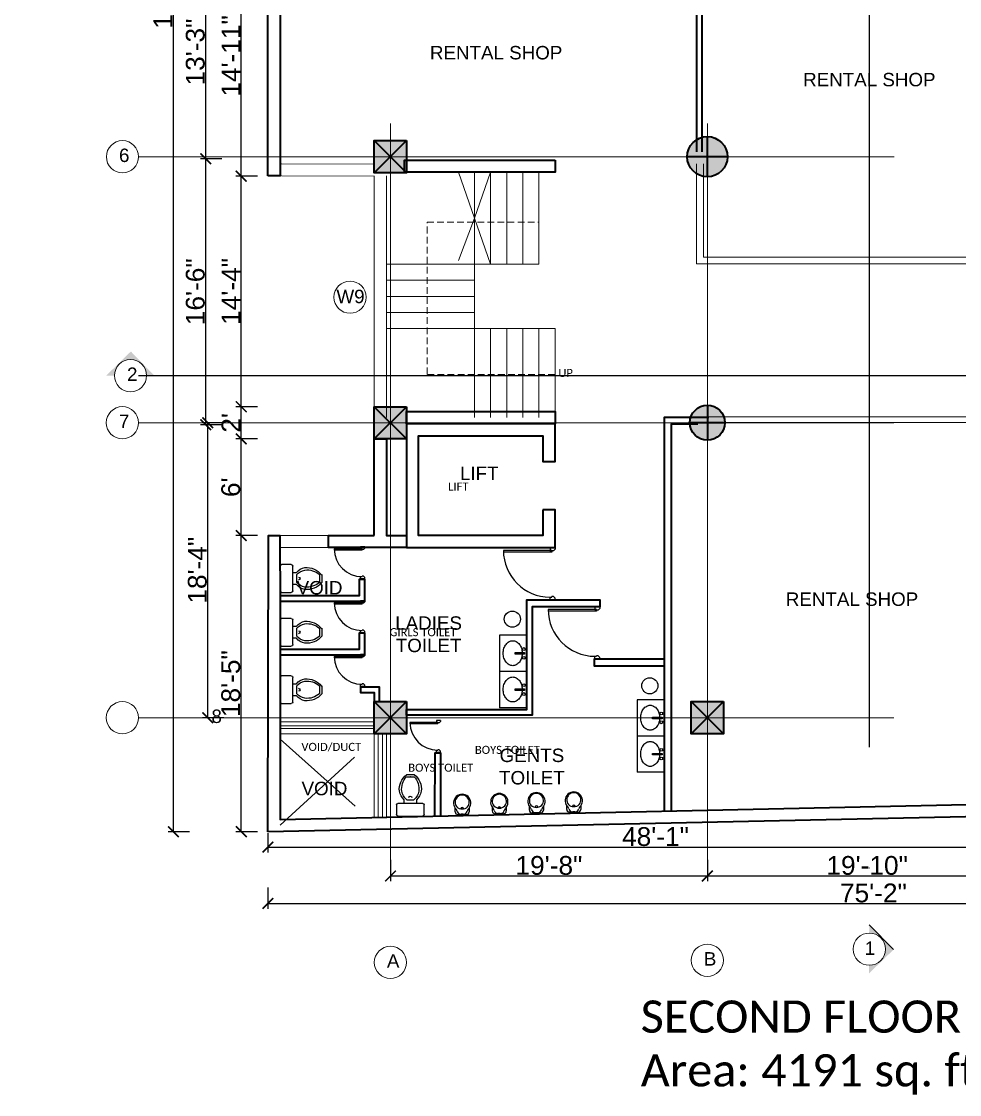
# Model space of a CAD drawing. Header units: inches. Extents: x 0 to 179512, y -43395 to -31716.
# Drawn here: x 167398 to 168096, y -38473 to -37674 of the extents above; entities that cross this region are included whole.
import ezdxf

# ---------------------------------------------------------------- set-up
doc = ezdxf.new("R2010")
doc.units = ezdxf.units.IN
doc.header["$LTSCALE"] = 10
doc.header["$MEASUREMENT"] = 0
for name, pattern in [('ACAD_ISO04W100', [30, 24, -3, 0, -3]), ('CENTER2', [1.125, 0.75, -0.125, 0.125, -0.125]), ('DASHED', [0.75, 0.5, -0.25])]:
    doc.linetypes.add(name, pattern=pattern)
doc.layers.get('Defpoints').update_dxf_attribs({"color": 215})
for name, color, linetype, lineweight in [('colum', 2, 'Continuous', 40), ('door', 4, 'Continuous', 25), ('Grid name', 4, 'Continuous', 0), ('hatch', 95, 'Continuous', 0), ('NEW LETTERING', 3, 'Continuous', 0), ('OL_AR_Center line', 253, 'CENTER2', 13), ('OL_AR_Hatch', 253, 'Continuous', 15), ('OL_AR_SYMBOL', 1, 'Continuous', 5), ('OL_AR_Text', 140, 'Continuous', 5), ('OL_AR_WALL', 255, 'Continuous', 40), ('section cut', 7, 'ACAD_ISO04W100', 25), ('wall2', 3, 'Continuous', 30), ('window', 6, 'Continuous', 9)]:
    doc.layers.add(name, color=color, linetype=linetype, lineweight=lineweight)
doc.layers.add('layout', color=165, linetype='Continuous')
doc.styles.add('1-16 Annotative Text', font='calibri.ttf', dxfattribs={"height": 0.0625})
doc.styles.add('1-8 Annotative Text', font='calibri.ttf', dxfattribs={"height": 0.125})
doc.styles.add('arial', font='arial.ttf')
doc.styles.get("Standard").update_dxf_attribs({"font": 'arial.ttf'})
doc.dimstyles.new('1-16 Annotative Dimension', dxfattribs={"dimtxt": 0.0625, "dimasz": 0.0625, "dimexe": 0.125, "dimexo": 0, "dimgap": 0.03125, "dimtad": 1, "dimdec": 0, "dimzin": 0, "dimdsep": 46, "dimlunit": 4, "dimtxsty": '1-16 Annotative Text', "dimblk": 'ARCHTICK', "dimcen": 0.09, "dimdle": 0.125, "dimadec": 0, "dimazin": 0, "dimtfac": 1, "dimtdec": 0, "dimtix": 1, "dimtofl": 0, "dimtmove": 2, "dimatfit": 3, "dimfxl": 0.125, "dimfxlon": 1, "dimtolj": 1, "dimtzin": 0, "dimarcsym": 1})
doc.dimstyles.new('Dim_OLA', dxfattribs={"dimscale": 2, "dimtxt": 7, "dimasz": 4, "dimexe": 2, "dimexo": 0.5, "dimgap": 0.3, "dimtad": 1, "dimdec": 0, "dimzin": 0, "dimdsep": 46, "dimlunit": 3, "dimtxsty": 'arial', "dimblk": 'ARCHTICK', "dimcen": 0.05, "dimadec": 0, "dimazin": 0, "dimtfac": 1, "dimtdec": 0, "dimtix": 1, "dimtmove": 2, "dimatfit": 3, "dimldrblk": 'DOT', "dimfxl": 6, "dimfxlon": 1, "dimtolj": 1, "dimtzin": 0, "dimarcsym": 0})

# ---------------------------------------------------------------- blocks, each defined once
blk = doc.blocks.new('A$C2AC94788')
for p, q in [((0, 0.505), (0, 0.665)), ((0.025, 0.69), (0.435, 0.69)), ((0.46, 0.665), (0.46, 0.505)), ((0.435, 0.48), (0.025, 0.48)), ((0.13, 0.48), (0.13, 0.42)), ((0.17, 0.42), (0.29, 0.42)), ((0.33, 0.42), (0.33, 0.48)), ((0.164, 0.039), (0.296, 0.039)), ((0.229, 0.039), (0.23, 0.039)), ((0.231, 0.039), (0.23, 0.039)), ((0.165, 0), (0.295, 0))]:
    blk.add_line(p, q)
for centre, radius, start, end in [((0.025, 0.665), 0.025, 90, 180), ((0.435, 0.665), 0.025, 0, 90), ((0.025, 0.505), 0.025, 180, 270), ((0.287, 0.236), 0.242, 130.4885, 169.445), ((0.327, 0.236), 0.242, 130.4885, 169.445), ((0.23, 0.385), 0.025, 180, 0), ((0.133, 0.236), 0.242, 10.555, 49.5115), ((0.173, 0.236), 0.242, 10.555, 49.5115), ((0.435, 0.505), 0.025, 270, 0), ((0.36, 0.253), 0.312, 175.0284, 232.3625), ((0.4, 0.245), 0.313, 173.5369, 221.0604), ((0.1, 0.245), 0.313, 308.5517, 6.4631), ((0.06, 0.245), 0.313, 318.9396, 6.4631)]:
    blk.add_arc(centre, radius, start, end)
blk = doc.blocks.new('A$C6EF51710')
at = {"linetype": 'ByBlock'}
for p, q in [((0, 0.081), (0, 0.234)), ((0.051, 0.284), (0.117, 0.284)), ((0.004, 0.139), (0.004, 0.175)), ((0.117, 0.03), (0.051, 0.03))]:
    blk.add_line(p, q, dxfattribs=at)
for centre, radius, start, end in [((0.051, 0.234), 0.0508, 90, 180), ((0.08, 0.175), 0.0762, 107.1046, 180), ((0.017, 0.382), 0.14, 287.1046, 315), ((0.241, 0.157), 0.14, 135, 225), ((0.211, 0.157), 0.158, 232.8984, 127.1016), ((0.225, 0.157), 0.129, 230.0084, 129.9916), ((0.051, 0.081), 0.0508, 180, 270), ((0.08, 0.139), 0.0762, 180, 252.8954), ((0.017, -0.067), 0.14, 45, 72.8954), ((0.102, 0.157), 0.0254, 275.2159, 84.7841)]:
    blk.add_arc(centre, radius, start, end, dxfattribs=at)
blk = doc.blocks.new('A$C03A44EBA')
at = {"color": 7, "rotation": 270}
blk.add_blockref('A$C6EF51710', (0, 0.368), dxfattribs=at)
blk = doc.blocks.new('EES')
for p, q in [((-0.3333, 0.0021), (-0.3333, -0.5056)), ((0.3411, 0.0021), (-0.3333, 0.0021)), ((0.3411, 0.0021), (0.3411, -0.5056)), ((-0.0106, -0.0398), (0.0181, -0.0398)), ((-0.0106, -0.2185), (-0.0106, -0.0398)), ((0.0181, -0.0398), (0.0181, -0.2185)), ((0.0181, -0.2185), (-0.0106, -0.2185)), ((-0.3333, -0.5056), (0.3411, -0.5056))]:
    blk.add_line(p, q)
blk.add_lwpolyline([(0.0179, -0.0859, -0.061621), (0.0918, -0.0995, -0.086289), (0.1646, -0.137, -0.105918), (0.2162, -0.1968, -0.125725), (0.2327, -0.2616, -0.125725), (0.2162, -0.3263, -0.105918), (0.1646, -0.3861, -0.086289), (0.0918, -0.4237, -0.076177), (0.0002, -0.4377, -0.076177), (-0.0913, -0.4237, -0.086289), (-0.1641, -0.3861, -0.105918), (-0.2157, -0.3263, -0.125725), (-0.2322, -0.2616, -0.125725), (-0.2157, -0.1968, -0.105918), (-0.1641, -0.137, -0.086289), (-0.0913, -0.0995, -0.067126), (-0.0108, -0.0856, -0.076177)], format="xyb")
blk.add_lwpolyline([(-0.0109, -0.0855), (-0.0108, -0.0855)])
for centre in [(-0.0778, -0.0535), (0.0853, -0.0535)]:
    blk.add_circle(centre, 0.0259)
blk = doc.blocks.new('60607032')
at = {"xscale": 10, "zscale": 10}
blk.add_blockref('EES', (-0.04, 0.01), dxfattribs=at)
blk = doc.blocks.new('LAV-2')
at = {"xscale": 0.1, "zscale": 0.1}
blk.add_blockref('60607032', (0, -0.012), dxfattribs=at)
blk = doc.blocks.new('A$C1D396C61')
blk.add_blockref('LAV-2', (0.337, 0.508))
blk = doc.blocks.new('_ArchTick')
at = {"color": 0, "linetype": 'ByBlock', "const_width": 0.15}
blk.add_lwpolyline([(-0.5, -0.5), (0.5, 0.5)], dxfattribs=at)
blk = doc.blocks.new('*D425')
at = {"layer": 'Defpoints', "color": 0, "transparency": 16777216}
for p in [(167536.6, -37972.67), (167672.65, -37972.67), (167672.55, -38192.36)]:
    blk.add_point(p, dxfattribs=at)
at = {"layer": 'OL_AR_Text', "color": 0, "lineweight": -2, "transparency": 16777216}
for p, q in [((167548.6, -37972.67), (167532.6, -37972.67)), ((167536.6, -38192.36), (167536.6, -37972.67)), ((167548.6, -38192.36), (167532.6, -38192.36))]:
    blk.add_line(p, q, dxfattribs=at)
at = {"layer": 'OL_AR_Text', "color": 0, "lineweight": -2, "transparency": 16777216, "xscale": 8, "yscale": 8, "zscale": 8}
for p, rotation in [((167536.6, -37972.67), 90), ((167536.6, -38192.36), 270)]:
    blk.add_blockref('_ArchTick', p, dxfattribs=dict(at, rotation=rotation))
at = {"layer": 'OL_AR_Text', "color": 0, "transparency": 16777216, "insert": (167528.85, -38082.51), "char_height": 14, "attachment_point": 5, "rotation": 90, "style": 'arial'}
blk.add_mtext('\\A1;18\'-4"', dxfattribs=at)
blk = doc.blocks.new('_Dot')
at = {"color": 0, "linetype": 'ByBlock', "lineweight": -2}
blk.add_line((-0.5, 0), (-1, 0), dxfattribs=at)
at = {"color": 0, "linetype": 'ByBlock', "const_width": 0.5}
blk.add_lwpolyline([(-0.25, 0, 1), (0.25, 0, 1)], format="xyb", close=True, dxfattribs=at)
blk = doc.blocks.new('*D426')
at = {"layer": 'Defpoints', "color": 0, "transparency": 16777216}
for p in [(167535.09, -37776.09), (167671.14, -37776.09), (167671.14, -37974.18)]:
    blk.add_point(p, dxfattribs=at)
at = {"layer": 'OL_AR_Text', "color": 0, "lineweight": -2, "transparency": 16777216}
for p, q in [((167547.09, -37776.09), (167531.09, -37776.09)), ((167535.09, -37974.18), (167535.09, -37776.09)), ((167547.09, -37974.18), (167531.09, -37974.18))]:
    blk.add_line(p, q, dxfattribs=at)
at = {"layer": 'OL_AR_Text', "color": 0, "lineweight": -2, "transparency": 16777216, "xscale": 8, "yscale": 8, "zscale": 8}
for p, rotation in [((167535.09, -37776.09), 90), ((167535.09, -37974.18), 270)]:
    blk.add_blockref('_ArchTick', p, dxfattribs=dict(at, rotation=rotation))
at = {"layer": 'OL_AR_Text', "color": 0, "transparency": 16777216, "insert": (167527.34, -37875.13), "char_height": 14, "attachment_point": 5, "rotation": 90, "style": 'arial'}
blk.add_mtext('\\A1;16\'-6"', dxfattribs=at)
blk = doc.blocks.new('*D427')
at = {"layer": 'Defpoints', "color": 0, "transparency": 16777216}
for p in [(167535.09, -37617.15), (167671.04, -37617.15), (167671.14, -37776.09)]:
    blk.add_point(p, dxfattribs=at)
at = {"layer": 'OL_AR_Text', "color": 0, "lineweight": -2, "transparency": 16777216}
for p, q in [((167547.09, -37617.15), (167531.09, -37617.15)), ((167535.09, -37776.09), (167535.09, -37617.15)), ((167547.09, -37776.09), (167531.09, -37776.09))]:
    blk.add_line(p, q, dxfattribs=at)
at = {"layer": 'OL_AR_Text', "color": 0, "lineweight": -2, "transparency": 16777216, "xscale": 8, "yscale": 8, "zscale": 8}
for p, rotation in [((167535.09, -37617.15), 90), ((167535.09, -37776.09), 270)]:
    blk.add_blockref('_ArchTick', p, dxfattribs=dict(at, rotation=rotation))
at = {"layer": 'OL_AR_Text', "color": 0, "transparency": 16777216, "insert": (167527.34, -37696.62), "char_height": 14, "attachment_point": 5, "rotation": 90, "style": 'arial'}
blk.add_mtext('\\A1;13\'-3"', dxfattribs=at)
blk = doc.blocks.new('*D431')
at = {"layer": 'Defpoints', "color": 0, "transparency": 16777216}
for p in [(167672.65, -38192.36), (167908.54, -38192.3), (167908.54, -38310.2)]:
    blk.add_point(p, dxfattribs=at)
at = {"layer": 'OL_AR_Text', "color": 0, "lineweight": -2, "transparency": 16777216}
for p, q in [((167672.65, -38298.2), (167672.65, -38314.2)), ((167908.54, -38298.2), (167908.54, -38314.2)), ((167672.65, -38310.2), (167908.54, -38310.2))]:
    blk.add_line(p, q, dxfattribs=at)
at = {"layer": 'OL_AR_Text', "color": 0, "lineweight": -2, "transparency": 16777216, "xscale": 8, "yscale": 8, "zscale": 8, "rotation": 180}
blk.add_blockref('_ArchTick', (167672.65, -38310.2), dxfattribs=at)
at = {"layer": 'OL_AR_Text', "color": 0, "lineweight": -2, "transparency": 16777216, "xscale": 8, "yscale": 8, "zscale": 8}
blk.add_blockref('_ArchTick', (167908.54, -38310.2), dxfattribs=at)
at = {"layer": 'OL_AR_Text', "color": 0, "transparency": 16777216, "insert": (167790.59, -38302.46), "char_height": 14, "attachment_point": 5, "style": 'arial'}
blk.add_mtext('\\A1;19\'-8"', dxfattribs=at)
blk = doc.blocks.new('*D432')
at = {"layer": 'Defpoints', "color": 0, "transparency": 16777216}
for p in [(167908.54, -38192.3), (168146.5, -38192.36), (168146.5, -38310.2)]:
    blk.add_point(p, dxfattribs=at)
at = {"layer": 'OL_AR_Text', "color": 0, "lineweight": -2, "transparency": 16777216}
for p, q in [((167908.54, -38298.2), (167908.54, -38314.2)), ((168146.5, -38298.2), (168146.5, -38314.2)), ((167908.54, -38310.2), (168146.5, -38310.2))]:
    blk.add_line(p, q, dxfattribs=at)
at = {"layer": 'OL_AR_Text', "color": 0, "lineweight": -2, "transparency": 16777216, "xscale": 8, "yscale": 8, "zscale": 8, "rotation": 180}
blk.add_blockref('_ArchTick', (167908.54, -38310.2), dxfattribs=at)
at = {"layer": 'OL_AR_Text', "color": 0, "lineweight": -2, "transparency": 16777216, "xscale": 8, "yscale": 8, "zscale": 8}
blk.add_blockref('_ArchTick', (168146.5, -38310.2), dxfattribs=at)
at = {"layer": 'OL_AR_Text', "color": 0, "transparency": 16777216, "insert": (168027.52, -38302.46), "char_height": 14, "attachment_point": 5, "style": 'arial'}
blk.add_mtext('\\A1;19\'-10"', dxfattribs=at)
blk = doc.blocks.new('*D450')
at = {"layer": 'Defpoints', "color": 0, "transparency": 16777216}
for p in [(167561.5, -38056.7), (167581.39, -38056.7), (167581.39, -38277.25)]:
    blk.add_point(p, dxfattribs=at)
at = {"layer": 'OL_AR_Text', "color": 0, "lineweight": -2, "transparency": 16777216}
for p, q in [((167573.5, -38056.7), (167557.5, -38056.7)), ((167561.5, -38277.25), (167561.5, -38056.7)), ((167573.5, -38277.25), (167557.5, -38277.25))]:
    blk.add_line(p, q, dxfattribs=at)
at = {"layer": 'OL_AR_Text', "color": 0, "lineweight": -2, "transparency": 16777216, "xscale": 8, "yscale": 8, "zscale": 8}
for p, rotation in [((167561.5, -38056.7), 90), ((167561.5, -38277.25), 270)]:
    blk.add_blockref('_ArchTick', p, dxfattribs=dict(at, rotation=rotation))
at = {"layer": 'OL_AR_Text', "color": 0, "transparency": 16777216, "insert": (167553.75, -38166.98), "char_height": 14, "attachment_point": 5, "rotation": 90, "style": 'arial'}
blk.add_mtext('\\A1;18\'-5"', dxfattribs=at)
blk = doc.blocks.new('*D451')
at = {"layer": 'Defpoints', "color": 0, "transparency": 16777216}
for p in [(167561.5, -37984.77), (167660.55, -37984.77), (167581.39, -38056.7)]:
    blk.add_point(p, dxfattribs=at)
at = {"layer": 'OL_AR_Text', "color": 0, "lineweight": -2, "transparency": 16777216}
for p, q in [((167573.5, -37984.77), (167557.5, -37984.77)), ((167561.5, -38056.7), (167561.5, -37984.77)), ((167573.5, -38056.7), (167557.5, -38056.7))]:
    blk.add_line(p, q, dxfattribs=at)
at = {"layer": 'OL_AR_Text', "color": 0, "lineweight": -2, "transparency": 16777216, "xscale": 8, "yscale": 8, "zscale": 8}
for p, rotation in [((167561.5, -37984.77), 90), ((167561.5, -38056.7), 270)]:
    blk.add_blockref('_ArchTick', p, dxfattribs=dict(at, rotation=rotation))
at = {"layer": 'OL_AR_Text', "color": 0, "transparency": 16777216, "insert": (167553.75, -38020.73), "char_height": 14, "attachment_point": 5, "rotation": 90, "style": 'arial'}
blk.add_mtext("\\A1;6'", dxfattribs=at)
blk = doc.blocks.new('*D452')
at = {"layer": 'Defpoints', "color": 0, "transparency": 16777216}
for p in [(167561.5, -37960.77), (167660.55, -37960.77), (167660.55, -37984.77)]:
    blk.add_point(p, dxfattribs=at)
at = {"layer": 'OL_AR_Text', "color": 0, "lineweight": -2, "transparency": 16777216}
for p, q in [((167573.5, -37960.77), (167557.5, -37960.77)), ((167561.5, -37984.77), (167561.5, -37960.77)), ((167573.5, -37984.77), (167557.5, -37984.77))]:
    blk.add_line(p, q, dxfattribs=at)
at = {"layer": 'OL_AR_Text', "color": 0, "lineweight": -2, "transparency": 16777216, "xscale": 8, "yscale": 8, "zscale": 8}
for p, rotation in [((167561.5, -37960.77), 90), ((167561.5, -37984.77), 270)]:
    blk.add_blockref('_ArchTick', p, dxfattribs=dict(at, rotation=rotation))
at = {"layer": 'OL_AR_Text', "color": 0, "transparency": 16777216, "insert": (167553.87, -37972.77), "char_height": 14, "attachment_point": 5, "rotation": 90, "style": 'arial'}
blk.add_mtext("\\A1;2'", dxfattribs=at)
blk = doc.blocks.new('*D453')
at = {"layer": 'Defpoints', "color": 0, "transparency": 16777216}
for p in [(167561.5, -37789.03), (167660.54, -37789.03), (167660.55, -37960.77)]:
    blk.add_point(p, dxfattribs=at)
at = {"layer": 'OL_AR_Text', "color": 0, "lineweight": -2, "transparency": 16777216}
for p, q in [((167573.5, -37789.03), (167557.5, -37789.03)), ((167561.5, -37960.77), (167561.5, -37789.03)), ((167573.5, -37960.77), (167557.5, -37960.77))]:
    blk.add_line(p, q, dxfattribs=at)
at = {"layer": 'OL_AR_Text', "color": 0, "lineweight": -2, "transparency": 16777216, "xscale": 8, "yscale": 8, "zscale": 8}
for p, rotation in [((167561.5, -37789.03), 90), ((167561.5, -37960.77), 270)]:
    blk.add_blockref('_ArchTick', p, dxfattribs=dict(at, rotation=rotation))
at = {"layer": 'OL_AR_Text', "color": 0, "transparency": 16777216, "insert": (167553.87, -37874.9), "char_height": 14, "attachment_point": 5, "rotation": 90, "style": 'arial'}
blk.add_mtext('\\A1;14\'-4"', dxfattribs=at)
blk = doc.blocks.new('*D454')
at = {"layer": 'Defpoints', "color": 0, "transparency": 16777216}
for p in [(167561.5, -37609.99), (167586.48, -37609.99), (167660.54, -37789.03)]:
    blk.add_point(p, dxfattribs=at)
at = {"layer": 'OL_AR_Text', "color": 0, "lineweight": -2, "transparency": 16777216}
for p, q in [((167573.5, -37609.99), (167557.5, -37609.99)), ((167561.5, -37789.03), (167561.5, -37609.99)), ((167573.5, -37789.03), (167557.5, -37789.03))]:
    blk.add_line(p, q, dxfattribs=at)
at = {"layer": 'OL_AR_Text', "color": 0, "lineweight": -2, "transparency": 16777216, "xscale": 8, "yscale": 8, "zscale": 8}
for p, rotation in [((167561.5, -37609.99), 90), ((167561.5, -37789.03), 270)]:
    blk.add_blockref('_ArchTick', p, dxfattribs=dict(at, rotation=rotation))
at = {"layer": 'OL_AR_Text', "color": 0, "transparency": 16777216, "insert": (167553.87, -37699.51), "char_height": 14, "attachment_point": 5, "rotation": 90, "style": 'arial'}
blk.add_mtext('\\A1;14\'-11"', dxfattribs=at)
blk = doc.blocks.new('*D463')
at = {"layer": 'Defpoints', "color": 0, "transparency": 16777216}
for p in [(168158.48, -38264.88), (167581.38, -38277.25), (168158.48, -38288.7)]:
    blk.add_point(p, dxfattribs=at)
at = {"layer": 'OL_AR_Text', "color": 0, "lineweight": -2, "transparency": 16777216}
for p, q in [((167581.38, -38278.25), (167581.38, -38292.7)), ((168158.48, -38276.7), (168158.48, -38292.7)), ((167581.38, -38288.7), (168158.48, -38288.7))]:
    blk.add_line(p, q, dxfattribs=at)
at = {"layer": 'OL_AR_Text', "color": 0, "lineweight": -2, "transparency": 16777216, "xscale": 8, "yscale": 8, "zscale": 8, "rotation": 180}
blk.add_blockref('_ArchTick', (167581.38, -38288.7), dxfattribs=at)
at = {"layer": 'OL_AR_Text', "color": 0, "lineweight": -2, "transparency": 16777216, "xscale": 8, "yscale": 8, "zscale": 8}
blk.add_blockref('_ArchTick', (168158.48, -38288.7), dxfattribs=at)
at = {"layer": 'OL_AR_Text', "color": 0, "transparency": 16777216, "insert": (167869.93, -38280.96), "char_height": 14, "attachment_point": 5, "style": 'arial'}
blk.add_mtext('\\A1;48\'-1"', dxfattribs=at)
blk = doc.blocks.new('*D467')
at = {"layer": 'Defpoints', "color": 0, "transparency": 16777216}
for p in [(167581.38, -38291.58), (168482.98, -38291.58), (168482.98, -38330.7)]:
    blk.add_point(p, dxfattribs=at)
at = {"layer": 'OL_AR_Text', "color": 0, "lineweight": -2, "transparency": 16777216}
for p, q in [((167581.38, -38318.7), (167581.38, -38334.7)), ((168482.98, -38318.7), (168482.98, -38334.7)), ((167581.38, -38330.7), (168482.98, -38330.7))]:
    blk.add_line(p, q, dxfattribs=at)
at = {"layer": 'OL_AR_Text', "color": 0, "lineweight": -2, "transparency": 16777216, "xscale": 8, "yscale": 8, "zscale": 8, "rotation": 180}
blk.add_blockref('_ArchTick', (167581.38, -38330.7), dxfattribs=at)
at = {"layer": 'OL_AR_Text', "color": 0, "lineweight": -2, "transparency": 16777216, "xscale": 8, "yscale": 8, "zscale": 8}
blk.add_blockref('_ArchTick', (168482.98, -38330.7), dxfattribs=at)
at = {"layer": 'OL_AR_Text', "color": 0, "transparency": 16777216, "insert": (168032.18, -38322.96), "char_height": 14, "attachment_point": 5, "style": 'arial'}
blk.add_mtext('\\A1;75\'-2"', dxfattribs=at)
blk = doc.blocks.new('TD')
at = {"layer": 'door'}
for p, q in [((3702.57, -1692.6), (3702.57, -1671.96)), ((3703.57, -1692.6), (3703.57, -1671.93)), ((3681.21, -1694.6), (3681.21, -1691.6)), ((3681.21, -1691.6), (3682.96, -1691.6)), ((3682.26, -1694.6), (3683.26, -1693.6)), ((3682.96, -1691.6), (3682.96, -1692.6)), ((3682.96, -1692.6), (3683.26, -1692.6)), ((3683.26, -1693.6), (3683.26, -1692.6)), ((3702.57, -1692.6), (3703.57, -1692.6)), ((3703.27, -1693.6), (3703.27, -1692.6)), ((3704.27, -1694.6), (3703.27, -1693.6)), ((3705.1, -1691.6), (3703.57, -1691.6)), ((3705.1, -1694.6), (3705.1, -1691.6)), ((3681.21, -1694.6), (3682.26, -1694.6)), ((3681.26, -1694.6), (3682.26, -1694.6)), ((3705.1, -1694.6), (3704.27, -1694.6))]:
    blk.add_line(p, q, dxfattribs=at)
blk.add_arc((3703.57, -1692.53), 20.6, 90, 180, dxfattribs=at)
blk = doc.blocks.new('D1')
at = {"layer": 'door'}
for p, q in [((4429.61, -566.06), (4430.61, -566.06)), ((4429.61, -566.06), (4429.61, -569.06)), ((4430.61, -566.06), (4431.61, -567.06)), ((4431.61, -567.06), (4431.61, -568.06)), ((4460.1, -566.06), (4459.1, -567.06)), ((4459.1, -567.06), (4459.1, -568.06)), ((4461.1, -566.06), (4460.1, -566.06)), ((4461.1, -566.06), (4461.1, -569.06)), ((4461.1, -566.06), (4461.1, -566.06)), ((4429.61, -569.06), (4431.31, -569.06)), ((4431.31, -568.06), (4432.31, -568.06)), ((4431.31, -568.06), (4431.31, -597.1)), ((4431.31, -568.06), (4431.61, -568.06)), ((4431.31, -569.13), (4431.31, -568.13)), ((4432.31, -568.06), (4432.31, -597.08)), ((4459.4, -568.06), (4459.1, -568.06)), ((4459.4, -569.06), (4459.4, -568.06)), ((4461.1, -569.06), (4459.4, -569.06))]:
    blk.add_line(p, q, dxfattribs=at)
blk.add_arc((4431.31, -568.99), 28.11, 270, 359.8614, dxfattribs=at)
blk = doc.blocks.new('*D1078')
at = {"layer": 'Defpoints', "color": 0, "transparency": 16777216}
for p in [(0, -38065.47), (174046, -38065.47), (174041.94, -38103.01)]:
    blk.add_point(p, dxfattribs=at)
at = {"layer": 'door', "color": 0, "lineweight": -2, "transparency": 16777216}
for p, q in [((174046, -38115.01), (174046, -38053.47)), ((174034, -38065.47), (174058, -38065.47)), ((174041.94, -38103.01), (174058, -38103.01))]:
    blk.add_line(p, q, dxfattribs=at)
at = {"layer": 'door', "color": 0, "lineweight": -2, "transparency": 16777216, "xscale": 6, "yscale": 6, "zscale": 6}
for p, rotation in [((174046, -38065.47), 90), ((174046, -38103.01), 270)]:
    blk.add_blockref('_ArchTick', p, dxfattribs=dict(at, rotation=rotation))
at = {"layer": 'door', "color": 0, "transparency": 16777216, "insert": (174039.93, -38084.24), "char_height": 6, "attachment_point": 5, "rotation": 90, "style": '1-16 Annotative Text'}
blk.add_mtext('\\A1;3\'-2"', dxfattribs=at)
blk = doc.blocks.new('*D508')
at = {"layer": 'Defpoints', "color": 0, "transparency": 16777216}
for p in [(167511, -37020.64), (167561.5, -37020.64), (167561.5, -38277.25)]:
    blk.add_point(p, dxfattribs=at)
at = {"layer": 'OL_AR_Text', "color": 0, "lineweight": -2, "transparency": 16777216}
for p, q in [((167523, -37020.64), (167507, -37020.64)), ((167511, -38277.25), (167511, -37020.64)), ((167523, -38277.25), (167507, -38277.25))]:
    blk.add_line(p, q, dxfattribs=at)
at = {"layer": 'OL_AR_Text', "color": 0, "lineweight": -2, "transparency": 16777216, "xscale": 8, "yscale": 8, "zscale": 8}
for p, rotation in [((167511, -37020.64), 90), ((167511, -38277.25), 270)]:
    blk.add_blockref('_ArchTick', p, dxfattribs=dict(at, rotation=rotation))
at = {"layer": 'OL_AR_Text', "color": 0, "transparency": 16777216, "insert": (167503.25, -37648.94), "char_height": 14, "attachment_point": 5, "rotation": 90, "style": 'arial'}
blk.add_mtext('\\A1;104\'-9"', dxfattribs=at)

msp = doc.modelspace()

# ---------------------------------------------------------------- hatches: boundary and pattern name
at = {"layer": 'Grid name'}
h = msp.add_hatch(color=256, dxfattribs=at)
h.dxf.hatch_style = 1
h.paths.add_polyline_path([(167479.31, -37919.63), (167460.96, -37937.62), (167466.96, -37937.65, -0.420556), (167479.2, -37925.63)])
h.paths.add_polyline_path([(167479.31, -37919.63), (167479.2, -37925.63, -0.40853), (167490.96, -37937.62, -0.0027), (167490.96, -37937.75), (167496.96, -37937.78)])
h = msp.add_hatch(color=256, dxfattribs=at)
h.dxf.hatch_style = 1
h.paths.add_polyline_path([(168047.14, -38365.07), (168029.14, -38346.72), (168029.12, -38352.72, -0.420556), (168041.14, -38364.95)])
h.paths.add_polyline_path([(168047.14, -38365.07), (168041.14, -38364.95, -0.40853), (168029.14, -38376.72, -0.0027), (168029.01, -38376.72), (168028.99, -38382.72)])
at = {"layer": 'hatch', "transparency": 33554536}
h = msp.add_hatch(dxfattribs=at)
h.set_pattern_fill('AR-CONC', color=256, angle=360)
h.set_pattern_definition([(50, (6761.0615, -0.204), (7.17260183, -0.62752135), [0.75, -8.25]), (355, (6761.0615, -0.204), (-1.38751334, 7.52192134), [0.6, -6.6]), (100.4514445, (6761.659, -0.256), (5.78508847, 6.8943999), [0.63740192, -7.01142112]), (46.1842, (6761.0615, 1.796), (10.6724133, -1.6551928), [1.125, -12.375]), (96.6356355, (6761.951, 1.658), (9.34661946, 9.741186), [0.9561034, -10.5171376]), (351.184164, (6761.061, 1.796), (9.34661945, 9.741186), [0.9, -9.9]), (21, (6762.0615, 1.296), (5.96907052, -4.0261889), [0.75, -8.25]), (326, (6762.0615, 1.296), (2.43315332, 7.25150045), [0.6, -6.6]), (71.4514447, (6762.559, 0.9605), (8.40222377, 3.22531153), [0.6374019, -7.01142112]), (37.5, (6761.0615, -0.204), (0.121598553, 3.32893854), [0, -6.52, 0, -6.7, 0, -6.625]), (7.5, (6761.0615, -0.204), (2.630695374, 3.94411712), [0, -3.82, 0, -6.37, 0, -2.525]), (327.5, (6758.8315, -0.204), (5.33822436, -0.225548717), [0, -2.5, 0, -7.8, 0, -10.35]), (317.5, (6757.8315, -0.204), (5.8318617, 1.00104982), [0, -3.25, 0, -5.18, 0, -7.35])])
h.paths.add_polyline_path([(168180.5, -37020.64), (168158.5, -37020.64), (168169.5, -37031.64)])
h.paths.add_polyline_path([(168169.5, -37031.64), (168158.5, -37020.64), (168158.5, -37042.64)])
h.paths.add_polyline_path([(168169.5, -37031.64), (168158.5, -37042.64), (168180.5, -37042.64)])
h.paths.add_polyline_path([(168180.5, -37020.64), (168169.5, -37031.64), (168180.5, -37042.64)])
h.paths.add_polyline_path([(168340.06, -37020.64), (168318.06, -37020.64), (168329.06, -37031.64)])
h.paths.add_polyline_path([(168318.06, -37020.64), (168318.06, -37042.64), (168329.06, -37031.64)])
h.paths.add_polyline_path([(168329.06, -37031.64), (168318.06, -37042.64), (168340.06, -37042.64)])
h.paths.add_polyline_path([(168340.06, -37020.64), (168329.06, -37031.64), (168340.06, -37042.64)])
h.paths.add_polyline_path([(168343.03, -37227.64), (168332.03, -37216.64), (168332.03, -37238.64)])
h.paths.add_polyline_path([(168354.03, -37216.64), (168332.03, -37216.64), (168343.03, -37227.64)])
h.paths.add_polyline_path([(168354.03, -37216.64), (168343.03, -37227.64), (168354.03, -37238.64)])
h.paths.add_polyline_path([(168343.03, -37227.64), (168332.03, -37238.64), (168354.03, -37238.64)])
h.paths.add_polyline_path([(168180.5, -37216.64), (168158.5, -37216.64), (168169.5, -37227.64)])
h.paths.add_polyline_path([(168158.5, -37216.64), (168158.5, -37238.64), (168169.5, -37227.64)])
h.paths.add_polyline_path([(168169.5, -37227.64), (168158.5, -37238.64), (168180.5, -37238.64)])
h.paths.add_polyline_path([(168180.5, -37216.64), (168169.5, -37227.64), (168180.5, -37238.64)])
h.paths.add_polyline_path([(168180.5, -37412.58), (168158.5, -37412.58), (168169.5, -37423.58)])
h.paths.add_polyline_path([(168180.5, -37412.58), (168169.5, -37423.58), (168180.5, -37434.58)])
h.paths.add_polyline_path([(168158.5, -37412.58), (168158.5, -37434.58), (168169.5, -37423.58)])
h.paths.add_polyline_path([(168169.5, -37423.58), (168158.5, -37434.58), (168180.5, -37434.58)])
h.paths.add_polyline_path([(168377.98, -37412.64), (168355.98, -37412.64), (168366.98, -37423.64)])
h.paths.add_polyline_path([(168355.98, -37412.64), (168355.98, -37434.64), (168366.98, -37423.64)])
h.paths.add_polyline_path([(168366.98, -37423.64), (168355.98, -37434.64), (168377.98, -37434.64)])
h.paths.add_polyline_path([(168377.98, -37412.64), (168366.98, -37423.64), (168377.98, -37434.64)])
h.paths.add_polyline_path([(167672.55, -37615.64), (167660.55, -37603.64), (167660.55, -37627.64)])
h.paths.add_polyline_path([(167684.55, -37603.64), (167660.55, -37603.64), (167672.55, -37615.64)])
h.paths.add_polyline_path([(167684.55, -37603.64), (167672.55, -37615.64), (167684.55, -37627.64)])
h.paths.add_polyline_path([(167672.55, -37615.64), (167660.55, -37627.64), (167684.55, -37627.64)])
h.paths.add_polyline_path([(167918.63, -37605.64), (167898.63, -37605.64), (167908.63, -37615.64)])
h.paths.add_polyline_path([(167908.63, -37615.64), (167898.63, -37605.64), (167898.63, -37625.64)])
h.paths.add_polyline_path([(167908.63, -37615.64), (167898.63, -37625.64), (167918.63, -37625.64)])
h.paths.add_polyline_path([(167918.63, -37605.64), (167908.63, -37615.64), (167918.63, -37625.64)])
h.paths.add_polyline_path([(168169.5, -37589.78), (168158.5, -37578.78), (168158.5, -37600.78)])
h.paths.add_polyline_path([(168180.5, -37578.78), (168158.5, -37578.78), (168169.5, -37589.78)])
h.paths.add_polyline_path([(168180.5, -37578.78), (168169.5, -37589.78), (168180.5, -37600.78)])
h.paths.add_polyline_path([(168169.5, -37589.78), (168158.5, -37600.78), (168180.5, -37600.78)])
h.paths.add_polyline_path([(168158.55, -37603.59), (168134.55, -37603.59), (168146.55, -37615.59)])
h.paths.add_polyline_path([(168146.55, -37615.59), (168134.55, -37603.59), (168134.55, -37627.59)])
h.paths.add_polyline_path([(168146.55, -37615.59), (168134.55, -37627.59), (168158.55, -37627.59)])
h.paths.add_polyline_path([(168158.55, -37603.59), (168146.55, -37615.59), (168158.55, -37627.59)])
h.paths.add_polyline_path([(168315.31, -37605.64), (168295.31, -37605.64), (168305.31, -37615.64)])
h.paths.add_polyline_path([(168305.31, -37615.64), (168295.31, -37605.64), (168295.31, -37625.64)])
h.paths.add_polyline_path([(168305.31, -37615.64), (168295.31, -37625.64), (168315.31, -37625.64)])
h.paths.add_polyline_path([(168315.31, -37605.64), (168305.31, -37615.64), (168315.31, -37625.64)])
h.paths.add_polyline_path([(168375.22, -37578.78), (168353.22, -37578.78), (168364.22, -37589.78)])
h.paths.add_polyline_path([(168375.22, -37578.78), (168364.22, -37589.78), (168375.22, -37600.78)])
h.paths.add_polyline_path([(168364.22, -37589.78), (168353.22, -37600.78), (168375.22, -37600.78)])
h.paths.add_polyline_path([(168364.22, -37589.78), (168353.22, -37578.78), (168353.22, -37600.78)])
h.paths.add_polyline_path([(168483.18, -37605.64), (168463.18, -37605.64), (168473.18, -37615.64)])
h.paths.add_polyline_path([(168473.18, -37615.64), (168463.18, -37605.64), (168463.18, -37625.64)])
h.paths.add_polyline_path([(168473.18, -37615.64), (168463.18, -37625.64), (168483.18, -37625.64)])
h.paths.add_polyline_path([(168483.18, -37605.64), (168473.18, -37615.64), (168483.18, -37625.64)])
h.paths.add_polyline_path([(167684.55, -37762.58), (167660.55, -37762.58), (167672.55, -37774.58)])
h.paths.add_polyline_path([(167672.55, -37774.58), (167660.55, -37762.58), (167660.55, -37786.58)])
h.paths.add_polyline_path([(167672.55, -37774.58), (167660.55, -37786.58), (167684.55, -37786.58)])
h.paths.add_polyline_path([(167684.55, -37762.58), (167672.55, -37774.58), (167684.55, -37786.58)])
h.paths.add_polyline_path([(167908.54, -37759.58), (167908.54, -37774.58), (167923.54, -37774.58, 0.414214)])
h.paths.add_polyline_path([(167908.54, -37759.58, 0.414214), (167893.54, -37774.58), (167908.54, -37774.58)])
h.paths.add_polyline_path([(167908.54, -37774.58), (167893.54, -37774.58, 0.414214), (167908.54, -37789.58)])
h.paths.add_polyline_path([(167923.54, -37774.58), (167908.54, -37774.58), (167908.54, -37789.58, 0.414214)])
h.paths.add_polyline_path([(168146.5, -37763.58, 0.414214), (168135.5, -37774.58), (168146.5, -37774.58)])
h.paths.add_polyline_path([(168146.5, -37763.58), (168146.5, -37774.58), (168157.5, -37774.58, 0.414214)])
h.paths.add_polyline_path([(168157.5, -37774.58), (168146.5, -37774.58), (168146.5, -37785.58, 0.414214)])
h.paths.add_polyline_path([(168146.5, -37774.58), (168135.5, -37774.58, 0.414214), (168146.5, -37785.58)])
h.paths.add_polyline_path([(168316.27, -37763.58), (168294.27, -37763.58), (168305.27, -37774.58)])
h.paths.add_polyline_path([(168305.27, -37774.58), (168294.27, -37763.58), (168294.27, -37785.58)])
h.paths.add_polyline_path([(168316.27, -37763.58), (168305.27, -37774.58), (168316.27, -37785.58)])
h.paths.add_polyline_path([(168305.27, -37774.58), (168294.27, -37785.58), (168316.27, -37785.58)])
h.paths.add_polyline_path([(168483.18, -37764.58), (168463.18, -37764.58), (168473.18, -37774.58)])
h.paths.add_polyline_path([(168473.18, -37774.58), (168463.18, -37764.58), (168463.18, -37784.58)])
h.paths.add_polyline_path([(168473.18, -37774.58), (168463.18, -37784.58), (168483.18, -37784.58)])
h.paths.add_polyline_path([(168483.18, -37764.58), (168473.18, -37774.58), (168483.18, -37784.58)])
h.paths.add_polyline_path([(167684.55, -37960.77), (167660.55, -37960.77), (167672.55, -37972.77)])
h.paths.add_polyline_path([(167672.55, -37972.77), (167660.55, -37960.77), (167660.55, -37984.77)])
h.paths.add_polyline_path([(167672.55, -37972.77), (167660.55, -37984.77), (167684.55, -37984.77)])
h.paths.add_polyline_path([(167684.55, -37960.77), (167672.55, -37972.77), (167684.55, -37984.77)])
h.paths.add_polyline_path([(167908.54, -37959.67, 0.414214), (167895.54, -37972.67), (167908.54, -37972.67)])
h.paths.add_polyline_path([(167908.54, -37959.67), (167908.54, -37972.67), (167921.54, -37972.67, 0.414214)])
h.paths.add_polyline_path([(167921.54, -37972.67), (167908.54, -37972.67), (167908.54, -37985.67, 0.414214)])
h.paths.add_polyline_path([(167908.54, -37972.67), (167895.54, -37972.67, 0.414214), (167908.54, -37985.67)])
h.paths.add_polyline_path([(168146.5, -37959.77), (168146.5, -37972.77), (168159.5, -37972.77, 0.414214)])
h.paths.add_polyline_path([(168146.5, -37959.77, 0.414214), (168133.5, -37972.77), (168146.5, -37972.77)])
h.paths.add_polyline_path([(168146.5, -37972.77), (168133.5, -37972.77, 0.414214), (168146.5, -37985.77)])
h.paths.add_polyline_path([(168159.5, -37972.77), (168146.5, -37972.77), (168146.5, -37985.77, 0.414214)])
h.paths.add_polyline_path([(168318.27, -37956.13), (168292.27, -37956.13), (168305.27, -37968.13)])
h.paths.add_polyline_path([(168292.27, -37956.13), (168292.27, -37980.13), (168305.27, -37968.13)])
h.paths.add_polyline_path([(168305.27, -37968.13), (168292.27, -37980.13), (168318.27, -37980.13)])
h.paths.add_polyline_path([(168318.27, -37956.13), (168305.27, -37968.13), (168318.27, -37980.13)])
h.paths.add_polyline_path([(168482.98, -37961.27), (168462.98, -37961.27), (168472.98, -37971.27)])
h.paths.add_polyline_path([(168482.98, -37961.27), (168472.98, -37971.27), (168482.98, -37981.27)])
h.paths.add_polyline_path([(168472.98, -37971.27), (168462.98, -37981.27), (168482.98, -37981.27)])
h.paths.add_polyline_path([(168462.98, -37961.27), (168462.98, -37981.27), (168472.98, -37971.27)])
h.paths.add_polyline_path([(167684.55, -38180.36), (167660.55, -38180.36), (167672.55, -38192.36)])
h.paths.add_polyline_path([(167660.55, -38180.36), (167660.55, -38204.36), (167672.55, -38192.36)])
h.paths.add_polyline_path([(167672.55, -38192.36), (167660.55, -38204.36), (167684.55, -38204.36)])
h.paths.add_polyline_path([(167684.55, -38180.36), (167672.55, -38192.36), (167684.55, -38204.36)])
h.paths.add_polyline_path([(167920.48, -38180.36), (167896.48, -38180.36), (167908.48, -38192.36)])
h.paths.add_polyline_path([(167920.48, -38180.36), (167908.48, -38192.36), (167920.48, -38204.36)])
h.paths.add_polyline_path([(167908.48, -38192.36), (167896.48, -38204.36), (167920.48, -38204.36)])
h.paths.add_polyline_path([(167896.48, -38180.36), (167896.48, -38204.36), (167908.48, -38192.36)])
h.paths.add_polyline_path([(168156.48, -38182.39), (168156.48, -38180.36), (168134.5, -38180.36), (168146.5, -38192.36)])
h.paths.add_polyline_path([(168134.5, -38180.36), (168134.5, -38204.36), (168146.5, -38192.36)])
h.paths.add_polyline_path([(168146.5, -38192.36), (168134.5, -38204.36), (168158.5, -38204.36)])
h.paths.add_polyline_path([(168158.48, -38180.39), (168158.48, -38180.36), (168156.48, -38180.36), (168156.48, -38182.39)], flags=17)
h.paths.add_polyline_path([(168146.5, -38192.36), (168158.5, -38204.36), (168158.5, -38180.36)])

# ---------------------------------------------------------------- linework, layer by layer
at = {"layer": 'colum'}
for p, q in [((167908.54, -37789.58), (167908.54, -37759.58)), ((167684.55, -37786.58), (167660.55, -37762.58)), ((167660.55, -37786.58), (167684.55, -37762.58)), ((167923.54, -37774.58), (167893.54, -37774.58)), ((167684.55, -37984.77), (167660.55, -37960.77)), ((167660.55, -37984.77), (167684.55, -37960.77)), ((167908.54, -37959.67), (167908.54, -37985.67)), ((167921.54, -37972.67), (167895.54, -37972.67)), ((167684.55, -38204.36), (167660.55, -38180.36)), ((167660.55, -38204.36), (167684.55, -38180.36)), ((167920.48, -38204.36), (167896.48, -38180.36)), ((167896.48, -38204.36), (167920.48, -38180.36))]:
    msp.add_line(p, q, dxfattribs=at)
for points in [[(167684.55, -37762.58), (167684.55, -37786.58), (167660.55, -37786.58), (167660.55, -37762.58)], [(167684.55, -37960.77), (167684.55, -37984.77), (167660.55, -37984.77), (167660.55, -37960.77)], [(167684.55, -38180.36), (167684.55, -38204.36), (167660.55, -38204.36), (167660.55, -38180.36)], [(167920.48, -38180.36), (167920.48, -38204.36), (167896.48, -38204.36), (167896.48, -38180.36)]]:
    msp.add_lwpolyline(points, close=True, dxfattribs=at)
for centre, radius in [((167908.54, -37774.58), 15), ((167908.54, -37972.67), 13)]:
    msp.add_circle(centre, radius, dxfattribs=at)
at = {"layer": 'Grid name'}
msp.add_line((168047.14, -38365.07), (168029.14, -38346.72), dxfattribs=at)
for centre in [(167473.07, -37774.58), (167479.06, -37937.62), (167473, -37972.68), (167473, -38192.36), (168029.14, -38364.72), (167672.55, -38374.57), (167908.54, -38373)]:
    msp.add_circle(centre, 12, dxfattribs=at)
at = {"layer": 'layout'}
for centre in [(167763.35, -38118.93), (167865.68, -38168.59)]:
    msp.add_circle(centre, 6, dxfattribs=at)
at = {"layer": 'NEW LETTERING'}
msp.add_circle((167642.5, -37879.2), 12, dxfattribs=at)
at = {"layer": 'OL_AR_Center line', "ltscale": 75}
for p, q in [((167672.55, -36906.1), (167672.55, -38357.2)), ((167908.54, -36906.1), (167908.54, -38357.2)), ((167485.07, -37774.58), (168664.57, -37774.58)), ((167485, -37972.66), (168664.5, -37972.68)), ((167485, -38192.36), (168664.5, -38192.36))]:
    msp.add_line(p, q, dxfattribs=at)
at = {"layer": 'OL_AR_Hatch'}
for p, q in [((167735.14, -37786.1), (167735.14, -37854.6)), ((167747.14, -37786.1), (167747.14, -37854.6)), ((167759.14, -37786.1), (167759.14, -37854.6)), ((167771.14, -37786.1), (167771.14, -37854.6)), ((167783.14, -37786.1), (167783.14, -37854.6)), ((167669.48, -37854.6), (167735.14, -37854.6)), ((167735.14, -37854.6), (167783.14, -37854.6)), ((167735.14, -37854.6), (167735.14, -37968.74)), ((167669.48, -37866.6), (167735.14, -37866.6)), ((167669.48, -37878.6), (167735.14, -37878.6)), ((167669.48, -37890.6), (167735.14, -37890.6)), ((167669.48, -37902.6), (167795.14, -37902.6)), ((167747.14, -37902.6), (167747.14, -37968.74)), ((167759.14, -37902.6), (167759.14, -37968.74)), ((167771.14, -37902.6), (167771.14, -37968.74)), ((167783.14, -37902.6), (167783.14, -37968.74)), ((167795.14, -37902.6), (167795.14, -37968.74)), ((167660.55, -38195.36), (167590.38, -38195.36)), ((167660.55, -38204.36), (167590.38, -38204.36)), ((167660.55, -38204.36), (167660.55, -38267.1)), ((167660.55, -38204.36), (167660.55, -38267.1)), ((167669.55, -38204.36), (167669.55, -38266.91))]:
    msp.add_line(p, q, dxfattribs=at)
at = {"layer": 'OL_AR_SYMBOL', "linetype": 'DASHED', "ltscale": 15}
for p, q in [((167590.38, -38272.26), (167660.55, -38208.36)), ((167590.38, -38208.36), (167660.55, -38271.1))]:
    msp.add_line(p, q, dxfattribs=at)
for points in [[(167723.14, -37786.1), (167735.14, -37820.44), (167723.14, -37851.77)], [(167747.14, -37786.1), (167735.14, -37820.44), (167747.14, -37854.6)]]:
    msp.add_lwpolyline(points, dxfattribs=at)
at = {"layer": 'OL_AR_SYMBOL', "linetype": 'DASHED'}
msp.add_lwpolyline([(167795.14, -37936.65), (167699.81, -37936.65), (167699.81, -37823.26), (167783.14, -37823.26)], dxfattribs=at)
at = {"layer": 'OL_AR_Text'}
msp.add_lwpolyline([(167590.38, -38056.67), (167626.38, -38056.67), (167626.38, -38065.67), (167590.38, -38065.67)], close=True, dxfattribs=at)
at = {"layer": 'OL_AR_WALL'}
for p, q in [((167900.55, -37627.99), (167900.55, -37770.96)), ((167904.55, -37627.99), (167904.55, -37770.96))]:
    msp.add_line(p, q, dxfattribs=at)
for points in [[(167581.38, -37788.93), (167581.38, -37603.64), (167590.38, -37603.64)], [(167590.38, -37603.64), (167590.38, -37788.93), (167581.38, -37788.93)], [(167909.55, -37968.74), (167876.48, -37968.74), (167876.48, -38261.88)], [(167901.49, -37973.74), (167881.48, -37973.74), (167881.48, -38261.77)], [(167581.39, -38277.25), (167581.68, -38056.7), (167590.32, -38056.7), (167590.38, -38109.66)], [(167590.41, -38105.49), (167653.41, -38105.49), (167653.41, -38089.38), (167649.41, -38089.38), (167649.41, -38101.49), (167590.38, -38101.49)], [(167590.38, -38109.66), (167590.38, -38145.66)], [(167590.38, -38109.66), (167590.38, -38145.66)], [(167590.41, -38145.59), (167653.41, -38145.59), (167653.41, -38129.47), (167649.41, -38129.47), (167649.41, -38141.59), (167590.38, -38141.59)], [(167590.38, -38145.11), (167590.38, -38268.05), (168158.48, -38255.79), (168158.48, -38264.88), (167581.38, -38277.25)], [(167875.95, -38148.67), (167824.24, -38148.67), (167824.24, -38153.67), (167875.95, -38153.67)], [(167660.55, -38180.36), (167664.55, -38180.36), (167664.55, -38169.55), (167650.41, -38169.55), (167650.41, -38173.55), (167660.55, -38173.55), (167660.55, -38180.36)], [(167705.69, -38265.77), (167705.79, -38218.59), (167709.79, -38218.59), (167709.79, -38265.68)]]:
    msp.add_lwpolyline(points, dxfattribs=at)
for points in [[(167795.14, -37777.1), (167795.14, -37786.1), (167683.04, -37786.09), (167683.04, -37777.09)], [(167795.14, -37973.4), (167684.55, -37973.4), (167684.55, -37964.4), (167795.14, -37964.4)], [(167786.14, -38037.54), (167786.14, -38056.67), (167693.55, -38056.67), (167693.55, -37982.4), (167786.14, -37982.4), (167786.14, -38001.54), (167795.14, -38001.54), (167795.14, -37973.4), (167684.55, -37973.4), (167684.55, -38065.67), (167795.14, -38065.67), (167795.14, -38037.54)], [(167660.55, -38056.67), (167660.55, -37984.77), (167669.55, -37984.77), (167669.55, -38056.67), (167684.55, -38056.67), (167684.55, -38065.67), (167626.38, -38065.67), (167626.38, -38056.67)], [(167684.55, -38190.36), (167684.55, -38186.36), (167774.14, -38186.36), (167774.14, -38104.67), (167778.14, -38104.67), (167828.48, -38104.67), (167828.48, -38109.67), (167778.14, -38109.67), (167778.14, -38190.36)]]:
    msp.add_lwpolyline(points, close=True, dxfattribs=at)
at = {"layer": 'section cut', "ltscale": 3}
for p, q in [((168029.14, -37494.21), (168029.14, -38357.2)), ((167485, -37937.62), (168664.56, -37937.62))]:
    msp.add_line(p, q, dxfattribs=at)
at = {"layer": 'window'}
for p, q in [((167591.48, -37779.91), (167660.55, -37780.03)), ((167900.55, -37779.93), (167900.55, -37854.26)), ((167905.55, -37779.93), (167905.55, -37849.26)), ((167591.47, -37788.91), (167660.54, -37789.03)), ((167660.55, -37788.93), (167660.55, -37968.76)), ((167669.55, -37788.93), (167669.55, -37968.76)), ((167900.55, -37854.26), (168171.27, -37854.26)), ((167905.55, -37849.26), (168170.66, -37849.26)), ((167894.48, -37968.4), (168149.55, -37968.4)), ((167894.48, -37972.4), (168140.48, -37972.4)), ((167660.55, -38198.36), (167590.38, -38198.36)), ((167660.55, -38200.36), (167590.38, -38200.36)), ((167663.55, -38204.36), (167663.55, -38267.1)), ((167663.55, -38204.36), (167663.55, -38267.1)), ((167666.55, -38204.36), (167666.55, -38266.91)), ((167666.55, -38204.36), (167666.55, -38266.91))]:
    msp.add_line(p, q, dxfattribs=at)

# ---------------------------------------------------------------- block references
at = {"layer": 'layout'}
for name, p, xscale, yscale, zscale, rotation in [('A$C2AC94788', (167621.47, -38078.35), -45, 45, 45, 90), ('A$C2AC94788', (167621.47, -38118.35), -45, 45, 45, 90), ('A$C1D396C61', (167753.83, -38131.01), 40, 40, 40, 270), ('A$C1D396C61', (167753.83, -38157.98), 40, 40, 40, 270), ('A$C2AC94788', (167621.47, -38161.18), -45, 45, 45, 90), ('A$C1D396C61', (167856.17, -38179.03), 40, 40, 40, 270), ('A$C1D396C61', (167856.17, -38206), 40, 40, 40, 270), ('A$C2AC94788', (167677.02, -38234.56), -45, 45, 45, 180), ('A$C03A44EBA', (167815.53, -38247.63), 40.96000000000001, 40.96000000000001, 40.96000000000001, 180), ('A$C03A44EBA', (167732.43, -38249.4), 40.96000000000001, 40.96000000000001, 40.96000000000001, 180), ('A$C03A44EBA', (167760.08, -38248.81), 40.96000000000001, 40.96000000000001, 40.96000000000001, 180), ('A$C03A44EBA', (167787.7, -38248.22), 40.96000000000001, 40.96000000000001, 40.96000000000001, 180)]:
    msp.add_blockref(name, p, dxfattribs=dict(at, xscale=xscale, yscale=yscale, zscale=zscale, rotation=rotation))
at = {"layer": 'OL_AR_WALL', "xscale": 1.238452920663068, "yscale": 1.238452920663068, "zscale": 1.238452920663068, "rotation": 270}
msp.add_blockref('D1', (168529.52, -32623.81), dxfattribs=at)
at = {"layer": 'wall2'}
for p, rotation in [((165958.81, -41770.25), 89.99999999999991), ((165958.81, -41810.39), 89.99999999999991), ((165958.81, -41850.41), 89.99999999999991), ((166015.19, -41899.46), 90)]:
    msp.add_blockref('TD', p, dxfattribs=dict(at, rotation=rotation))
at = {"layer": 'wall2', "xscale": 1.238452920663068, "yscale": 1.238452920663068, "zscale": 1.238452920663068, "rotation": 270}
msp.add_blockref('D1', (168496.18, -32579.81), dxfattribs=at)

# ---------------------------------------------------------------- texts
at = {"layer": 'NEW LETTERING', "char_height": 10}
for s, width, gutter_width, heights, insert, attachment_point in [('RENTAL SHOP', 234.4925, 101.75, [50.68], (167751.29, -37692.09), 2), ('RENTAL SHOP', 234.4925, 101.75, [50.68], (168029.14, -37712.14), 2), ('6', 18.9099, 50, [8.76], (167470.47, -37768.52), 1), ('W9', 18.9099, 50, [8.76], (167632.39, -37873.65), 1), ('2', 18.9099, 50, [8.76], (167476.46, -37931.56), 1), ('7', 18.9099, 50, [8.76], (167470.39, -37966.62), 1), ('LIFT', 18.9099, 101.75, [50.68], (167738.71, -38005.36), 2), ('VOID', 234.4925, 101.75, [50.68], (167619.81, -38090.56), 2), ('RENTAL SHOP', 234.4925, 101.75, [50.68], (168016.25, -38099.07), 2), ('LADIES\\PTOILET', 18.9099, 101.75, [50.68], (167701, -38116.86), 2), ('GENTS\\PTOILET', 18.9099, 101.75, [50.68], (167777.91, -38215.38), 2), ('VOID', 234.4925, 101.75, [50.68], (167623.48, -38240.07), 2), ('1', 18.9099, 50, [8.76], (168025.71, -38359.01), 1), ('B', 18.9099, 50, [8.76], (167905.93, -38366.94), 1), ('A', 18.9099, 50, [8.76], (167669.95, -38368.51), 1)]:
    msp.add_mtext_dynamic_manual_height_columns(s, width=width, gutter_width=gutter_width, heights=heights, dxfattribs=dict(at, insert=insert, attachment_point=attachment_point))
at = {"layer": 'NEW LETTERING', "char_height": 6, "width": 56.506, "attachment_point": 1, "style": '1-16 Annotative Text'}
for s, insert in [('\\A1;UP', (167797.57, -37932.58)), ('\\A1;LIFT', (167715.57, -38017.23)), ('\\A1;GIRLS TOILET', (167671.89, -38125.67)), ('\\A1;VOID/DUCT', (167606.27, -38211.09)), ('\\A1;BOYS TOILET', (167735.48, -38213.31)), ('\\A1;BOYS TOILET', (167685.84, -38226.59))]:
    msp.add_mtext(s, dxfattribs=dict(at, insert=insert))
at = {"layer": 'NEW LETTERING'}
note = msp.add_mtext_dynamic_manual_height_columns('8\\P', width=18.9099, gutter_width=50, heights=[8.76, 0], dxfattribs=dict(at, insert=(167470.39, -38186.3), char_height=10, attachment_point=1))
at = {"layer": 'NEW LETTERING', "insert": (167858.92, -38402.96), "char_height": 24, "attachment_point": 1, "style": '1-8 Annotative Text'}
msp.add_mtext_dynamic_manual_height_columns('SECOND FLOOR PLAN\\PArea: 4191 sq. ft.', width=543.464, gutter_width=60, heights=[0], dxfattribs=at)
at = {"layer": 'OL_AR_Text', "char_height": 6, "width": 56.506, "attachment_point": 1, "style": '1-16 Annotative Text'}
for s, insert in [('\\A1;GIRLS TOILET', (167671.89, -38125.67)), ('\\A1;GIRLS TOILET', (167671.89, -38125.67)), ('\\A1;GIRLS TOILET', (167671.89, -38125.67)), ('\\A1;BOYS TOILET', (167735.48, -38213.31))]:
    msp.add_mtext(s, dxfattribs=dict(at, insert=insert))

# ---------------------------------------------------------------- dimensions: what is measured, and where the dimension line sits
at = {"layer": 'door'}
dim = msp.add_linear_dim(base=(174046, -38065.47), p1=(174041.94, -38103.01), p2=(0, -38065.47), angle=90, dimstyle='1-16 Annotative Dimension', override={"dimscale": 0, "dimtix": 1, "dimtofl": 0, "dimtmove": 2, "dimatfit": 3}, dxfattribs=at)
dim.commit()
dim.dimension.update_dxf_attribs({"geometry": '*D1078', "text_midpoint": (174039.93, -38084.24)})
at = {"layer": 'OL_AR_Text'}
for base, p1, p2, picture, middle in [((167511, -37020.64), (167561.5, -38277.25), (167561.5, -37020.64), '*D508', (167503.25, -37648.94)), ((167561.5, -37609.99), (167660.54, -37789.03), (167586.48, -37609.99), '*D454', (167553.87, -37699.51)), ((167535.09, -37617.15), (167671.14, -37776.09), (167671.04, -37617.15), '*D427', (167527.34, -37696.62)), ((167535.09, -37776.09), (167671.14, -37974.18), (167671.14, -37776.09), '*D426', (167527.34, -37875.13)), ((167561.5, -37789.03), (167660.55, -37960.77), (167660.54, -37789.03), '*D453', (167553.87, -37874.9)), ((167561.5, -37960.77), (167660.55, -37984.77), (167660.55, -37960.77), '*D452', (167553.87, -37972.77)), ((167536.6, -37972.67), (167672.55, -38192.36), (167672.65, -37972.67), '*D425', (167528.85, -38082.51)), ((167561.5, -37984.77), (167581.39, -38056.7), (167660.55, -37984.77), '*D451', (167553.75, -38020.73)), ((167561.5, -38056.7), (167581.39, -38277.25), (167581.39, -38056.7), '*D450', (167553.75, -38166.98))]:
    dim = msp.add_linear_dim(base=base, p1=p1, p2=p2, angle=90, dimstyle='Dim_OLA', dxfattribs=at)
    dim.commit()
    dim.dimension.update_dxf_attribs({"geometry": picture, "text_midpoint": middle})
for base, p1, p2, picture, middle in [((167908.54, -38310.2), (167672.65, -38192.36), (167908.54, -38192.3), '*D431', (167790.59, -38302.46)), ((168146.5, -38310.2), (167908.54, -38192.3), (168146.5, -38192.36), '*D432', (168027.52, -38302.46)), ((168158.48, -38288.7), (167581.38, -38277.25), (168158.48, -38264.88), '*D463', (167869.93, -38280.96)), ((168482.98, -38330.7), (167581.38, -38291.58), (168482.98, -38291.58), '*D467', (168032.18, -38322.96))]:
    dim = msp.add_linear_dim(base=base, p1=p1, p2=p2, dimstyle='Dim_OLA', dxfattribs=at)
    dim.commit()
    dim.dimension.update_dxf_attribs({"geometry": picture, "text_midpoint": middle})

doc.saveas('drawing.dxf')
